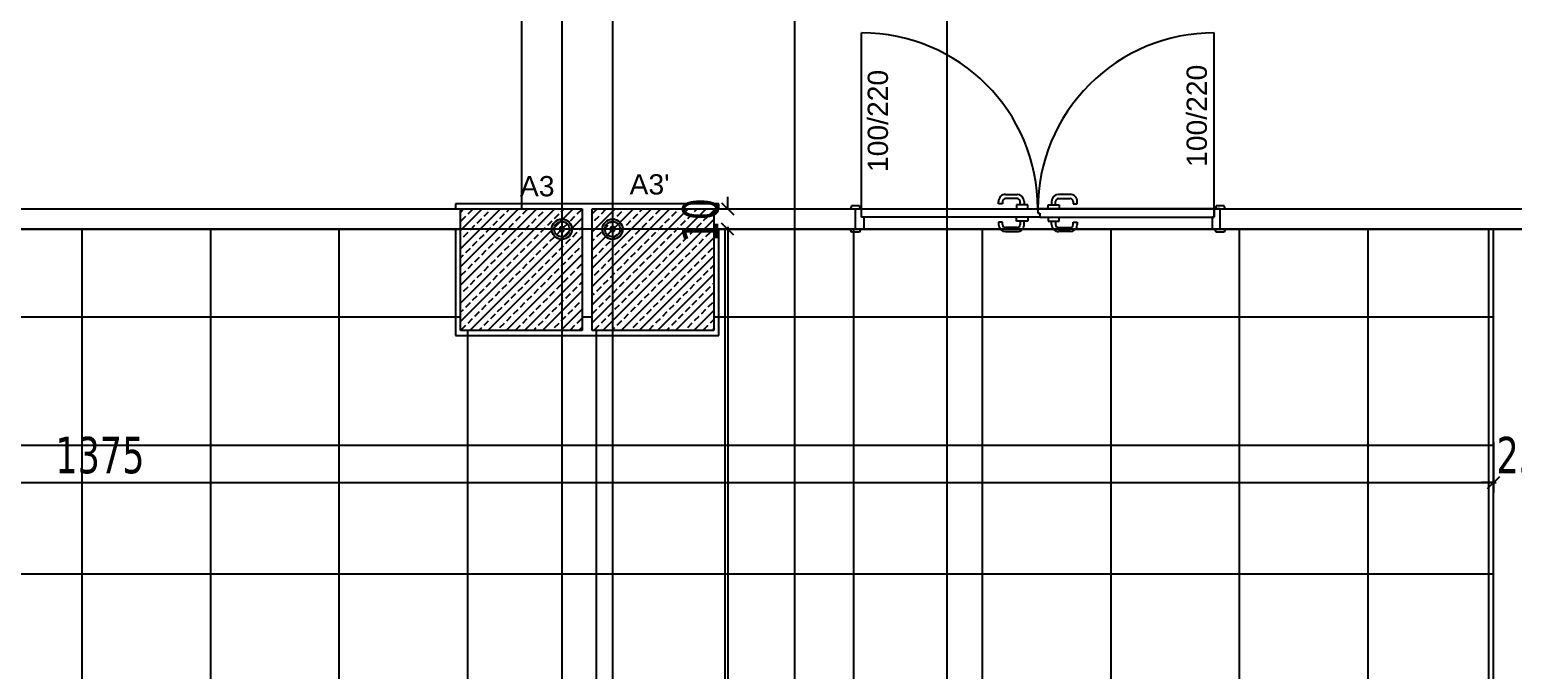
# Model space of a CAD drawing. Header units: millimetres. Extents: x 43168.9 to 43194.6, y -25545.1 to -25543.4.
# Drawn here: x 43171.6763 to 43171.8228, y -25543.8835 to -25543.8202 of the extents above; entities that cross this region are included whole.
import ezdxf
from ezdxf.enums import TextEntityAlignment as Align

# ---------------------------------------------------------------- set-up
doc = ezdxf.new("R2010")
doc.units = ezdxf.units.MM
doc.header["$LTSCALE"] = 200
doc.linetypes.add('DASHDOT', pattern=[1, 0.5, -0.25, 0, -0.25])
doc.linetypes.add('DASHDOT2', pattern=[0.5, 0.25, -0.125, 0, -0.125])
for name, color, linetype in [('aks_sgh', 5, 'DASHDOT2'), ('cam_sgh', 1, 'Continuous'), ('duv_sgh', 4, 'Continuous'), ('kesitcizgisi_sgh', 22, 'Continuous'), ('kolon-b.a_sgh', 6, 'Continuous'), ('olcuic_sgh', 183, 'Continuous'), ('poz_sgh', 12, 'Continuous'), ('siva_sgh', 145, 'Continuous'), ('tarama-betonarme_sgh', 223, 'Continuous'), ('tarama-zemin_sgh', 197, 'Continuous'), ('vaziyet-01_sgh', 33, 'Continuous')]:
    doc.layers.add(name, color=color, linetype=linetype)
doc.styles.add('1-200', font='arial.ttf', dxfattribs={"height": 60})
doc.styles.add('dim', font='VERDANA.TTF', dxfattribs={"width": 0.7})
doc.styles.add('text2', font='arial.ttf')

msp = doc.modelspace()

# ---------------------------------------------------------------- hatches: boundary and pattern name
h = msp.add_hatch(color=256)
edge = h.paths.add_edge_path()
edge.add_arc((43171.72887904171, -25543.83991939969), 0.001, 0, 360)
edge = h.paths.add_edge_path(flags=16)
edge.add_arc((43171.72887904171, -25543.83991939969), 0.00075, 0, 360)
h = msp.add_hatch(color=256)
edge = h.paths.add_edge_path()
edge.add_arc((43171.73387904171, -25543.83991939969), 0.001, 0, 360)
edge = h.paths.add_edge_path(flags=16)
edge.add_arc((43171.73387904171, -25543.83991939969), 0.00075, 0, 360)

# ---------------------------------------------------------------- linework, layer by layer
at = {"color": 0}
for p, q in [((43171.75847904459, -25543.83791940232), (43171.75847904459, -25543.82051940537)), ((43171.79327904188, -25543.83791939071), (43171.79327903739, -25543.82051939061)), ((43171.75747904152, -25543.8376194165), (43171.75737904163, -25543.83791941654)), ((43171.75827904154, -25543.83761941624), (43171.75747904152, -25543.8376194165)), ((43171.75837904163, -25543.83791941626), (43171.75827904154, -25543.83761941624)), ((43171.77198904217, -25543.83741939862), (43171.77198904224, -25543.83717939862)), ((43171.77238904218, -25543.83741939872), (43171.77198904217, -25543.83741939862)), ((43171.77238904223, -25543.83717939872), (43171.77238904218, -25543.83741939872)), ((43171.77268904242, -25543.8364793988), (43171.77382904242, -25543.83647939909)), ((43171.77382904231, -25543.8368793991), (43171.77268904231, -25543.8368793988)), ((43171.77487904215, -25543.83751939936), (43171.77377904215, -25543.83751939908)), ((43171.77377904215, -25543.83751939908), (43171.77377904204, -25543.83791939909)), ((43171.77412904215, -25543.83751939917), (43171.77412904223, -25543.83717939917)), ((43171.77452904224, -25543.83717939927), (43171.77452904215, -25543.83751939928)), ((43171.77487904204, -25543.83791939939), (43171.77487904215, -25543.83751939936)), ((43171.77687904153, -25543.83751939667), (43171.77797904153, -25543.83751939638)), ((43171.77687904163, -25543.83791939669), (43171.77687904153, -25543.83751939667)), ((43171.77722904144, -25543.83717939658), (43171.77722904153, -25543.83751939658)), ((43171.77762904153, -25543.83751939647), (43171.77762904144, -25543.83717939648)), ((43171.77906904126, -25543.8364793961), (43171.77792904126, -25543.8364793964)), ((43171.77792904137, -25543.8368793964), (43171.77906904137, -25543.83687939611)), ((43171.77797904153, -25543.83751939638), (43171.77797904163, -25543.83791939639)), ((43171.77936904144, -25543.83717939603), (43171.77936904151, -25543.83741939603)), ((43171.77936904151, -25543.83741939603), (43171.7797690415, -25543.83741939592)), ((43171.7797690415, -25543.83741939592), (43171.77976904144, -25543.83717939592)), ((43171.79347904177, -25543.83761939066), (43171.79337904188, -25543.8379193907)), ((43171.79427904179, -25543.8376193904), (43171.79347904177, -25543.83761939066)), ((43171.79437904188, -25543.83791939041), (43171.79427904179, -25543.8376193904)), ((43171.75737904163, -25543.83791941654), (43171.75837904163, -25543.83791941626)), ((43171.75787904411, -25543.83991941144), (43171.75787904163, -25543.8379194164)), ((43171.75787904163, -25543.8379194164), (43171.75847904272, -25543.83791941706)), ((43171.75847904184, -25543.83871941762), (43171.75847904272, -25543.83791941029)), ((43171.77607904144, -25543.83871939962), (43171.75847904184, -25543.83871941762)), ((43171.75847904272, -25543.83791941029), (43171.77587904171, -25543.83791939969)), ((43171.75867904184, -25543.8387194162), (43171.75867904411, -25543.83991941124)), ((43171.77238904171, -25543.83921939872), (43171.77198904171, -25543.83921939862)), ((43171.77198904171, -25543.83921939862), (43171.77198904165, -25543.83945939862)), ((43171.77238904165, -25543.83945939872), (43171.77238904171, -25543.83921939872)), ((43171.77377904174, -25543.83911939908), (43171.77377904184, -25543.83871939909)), ((43171.77487904174, -25543.83911939937), (43171.77377904174, -25543.83911939908)), ((43171.77412904174, -25543.83911939917), (43171.77412904165, -25543.83945939917)), ((43171.77452904165, -25543.83945939927), (43171.77452904174, -25543.83911939928)), ((43171.77487904184, -25543.83871939939), (43171.77487904174, -25543.83911939937)), ((43171.7932790418, -25543.83791939071), (43171.77587904171, -25543.83791939699)), ((43171.77587904171, -25543.83791939699), (43171.77587904187, -25543.83831939703)), ((43171.77587904171, -25543.83791939969), (43171.77587904187, -25543.83831939972)), ((43171.77587904187, -25543.83831939703), (43171.77607904188, -25543.83831939665)), ((43171.77587904187, -25543.83831939972), (43171.77607904188, -25543.83831939934)), ((43171.77607904188, -25543.83831939665), (43171.77607904144, -25543.83871939692)), ((43171.77607904188, -25543.83831939934), (43171.77607904144, -25543.83871939962)), ((43171.77607904144, -25543.83871939692), (43171.79327904209, -25543.83871939071)), ((43171.77687904184, -25543.83871939669), (43171.77687904194, -25543.83911939667)), ((43171.77687904194, -25543.83911939667), (43171.77797904194, -25543.83911939639)), ((43171.77722904203, -25543.83945939658), (43171.77722904195, -25543.83911939658)), ((43171.77762904194, -25543.83911939648), (43171.77762904203, -25543.83945939648)), ((43171.77797904194, -25543.83911939639), (43171.77797904184, -25543.83871939639)), ((43171.77936904203, -25543.83945939603), (43171.77936904197, -25543.83921939603)), ((43171.77936904197, -25543.83921939603), (43171.77976904197, -25543.83921939592)), ((43171.77976904197, -25543.83921939592), (43171.77976904203, -25543.83945939592)), ((43171.79327904209, -25543.83871939071), (43171.79307904209, -25543.83871939068)), ((43171.79307904209, -25543.83871939068), (43171.7930790424, -25543.83991938581)), ((43171.79387904188, -25543.83791939056), (43171.7932790418, -25543.83791939077)), ((43171.7932790418, -25543.83791939077), (43171.79327904209, -25543.83871939071)), ((43171.79327904209, -25543.83871939071), (43171.7932790418, -25543.83791939071)), ((43171.79337904188, -25543.8379193907), (43171.79437904188, -25543.83791939041)), ((43171.79387904188, -25543.83991938557), (43171.79387904188, -25543.83791939056)), ((43171.757479044, -25543.84021941136), (43171.75737904411, -25543.83991941132)), ((43171.75737904411, -25543.83991941132), (43171.75837904411, -25543.8399194116)), ((43171.75827904402, -25543.84021941162), (43171.757479044, -25543.84021941136)), ((43171.75867904411, -25543.83991941124), (43171.75787904411, -25543.83991941144)), ((43171.75837904411, -25543.8399194116), (43171.75827904402, -25543.84021941162)), ((43171.77268904147, -25543.8401593988), (43171.77382904147, -25543.8401593991)), ((43171.77382904157, -25543.8397593991), (43171.77268904157, -25543.8397593988)), ((43171.77792904211, -25543.8397593964), (43171.77906904211, -25543.83975939611)), ((43171.77906904221, -25543.84015939611), (43171.77792904221, -25543.8401593964)), ((43171.7930790424, -25543.83991938581), (43171.79387904188, -25543.83991938557)), ((43171.79347904177, -25543.84021938551), (43171.79337904188, -25543.83991938546)), ((43171.79337904188, -25543.83991938546), (43171.79437904188, -25543.83991938575)), ((43171.79427904179, -25543.84021938577), (43171.79347904177, -25543.84021938551)), ((43171.79437904188, -25543.83991938575), (43171.79427904179, -25543.84021938577))]:
    msp.add_line(p, q, dxfattribs=at)
at = {"color": 0, "linetype": 'ByBlock', "lineweight": -2}
for p, q in [((43171.74465423338, -25543.83730959468), (43171.74585423338, -25543.83850959468)), ((43171.74585423338, -25543.84051939969), (43171.74465423338, -25543.83931939969)), ((43171.74585423338, -25543.84051939969), (43171.74465423338, -25543.83931939969)), ((43171.7290790417, -25543.83971939969), (43171.72867904171, -25543.83971939969)), ((43171.72867904171, -25543.83971939969), (43171.72867904171, -25543.84011939969)), ((43171.72867904171, -25543.84011939969), (43171.7290790417, -25543.84011939969)), ((43171.72894975238, -25543.83984868901), (43171.72880833103, -25543.83999011037)), ((43171.72894975238, -25543.83999011037), (43171.72880833103, -25543.83984868901)), ((43171.7290790417, -25543.84011939969), (43171.7290790417, -25543.83971939969)), ((43171.73407904171, -25543.83971939969), (43171.7336790417, -25543.83971939969)), ((43171.7336790417, -25543.83971939969), (43171.7336790417, -25543.84011939969)), ((43171.7336790417, -25543.84011939969), (43171.73407904171, -25543.84011939969)), ((43171.73394975239, -25543.83984868901), (43171.73380833102, -25543.83999011037)), ((43171.73394975239, -25543.83999011037), (43171.73380833102, -25543.83984868901)), ((43171.73407904171, -25543.84011939969), (43171.73407904171, -25543.83971939969)), ((43171.82027959124, -25543.86554578948), (43171.82147959124, -25543.86434578948)), ((43171.82027959124, -25543.86554578948), (43171.82147959124, -25543.86434578948))]:
    msp.add_line(p, q, dxfattribs=at)
at = {"color": 0, "linetype": 'Continuous', "lineweight": -2}
for centre, radius in [((43171.72887904171, -25543.83991939969), 0.001), ((43171.72887904171, -25543.83991939969), 0.00075), ((43171.73387904171, -25543.83991939969), 0.001), ((43171.73387904171, -25543.83991939969), 0.00075)]:
    msp.add_circle(centre, radius, dxfattribs=at)
at = {"color": 0}
for centre, radius, start, end in [((43171.75847904459, -25543.83791940232), 0.01739999695274168, 5.836343220034488e-05, 90), ((43171.79327904188, -25543.83791939071), 0.01740000010329874, 90.00001459085833, 180.0000208440829), ((43171.77268904223, -25543.8371793988), 0.0007, 89.99998540914169, 179.9999854091419), ((43171.77268904223, -25543.8371793988), 0.0003, 89.99998540914169, 179.9999854091419), ((43171.77382904223, -25543.8371793991), 0.0007, 359.9999854091419, 89.99998540914169), ((43171.77382904223, -25543.8371793991), 0.0003, 359.9999854091419, 89.99998540914169), ((43171.77792904144, -25543.8371793964), 0.0007, 90.00001459085833, 180.0000145908581), ((43171.77792904144, -25543.8371793964), 0.0003, 90.00001459085833, 180.0000145908581), ((43171.77906904144, -25543.83717939611), 0.0007, 1.459085805009095e-05, 90.00001459085833), ((43171.77906904144, -25543.83717939611), 0.0003, 1.459085805009095e-05, 90.00001459085833), ((43171.77268904165, -25543.8394593988), 0.0007, 179.9999854091419, 269.9999854091417), ((43171.77268904165, -25543.8394593988), 0.0003, 179.9999854091419, 269.9999854091417), ((43171.77382904165, -25543.8394593991), 0.0007, 269.9999854091417, 359.9999854091419), ((43171.77382904165, -25543.8394593991), 0.0003, 269.9999854091417, 359.9999854091419), ((43171.77792904203, -25543.8394593964), 0.0007, 180.0000145908581, 270.0000145908583), ((43171.77792904203, -25543.8394593964), 0.0003, 180.0000145908581, 270.0000145908583), ((43171.77906904203, -25543.83945939611), 0.0003, 270.0000145908583, 1.459085805009095e-05), ((43171.77906904203, -25543.83945939611), 0.0007, 270.0000145908583, 1.459085805009095e-05)]:
    msp.add_arc(centre, radius, start, end, dxfattribs=at)
at = {"layer": 'aks_sgh'}
for p, q in [((43171.72887904171, -25543.74091939969), (43171.72887904171, -25544.60991939969)), ((43171.73387904171, -25543.74091939969), (43171.73387904171, -25544.60991939969)), ((43171.7668790417, -25543.74091939969), (43171.7668790417, -25544.60991939969)), ((43172.26687959124, -25543.83991939969), (43171.46487849217, -25543.83991939969))]:
    msp.add_line(p, q, dxfattribs=at)
at = {"layer": 'cam_sgh'}
for p, q in [((43171.55787904171, -25543.83791939969), (43171.71887904171, -25543.83791939969)), ((43171.74387904171, -25543.83791939969), (43171.98787904171, -25543.83791939969)), ((43171.55787904171, -25543.83991939969), (43171.71887904171, -25543.83991939969)), ((43171.74387904171, -25543.83991939969), (43171.98787904171, -25543.83991939969))]:
    msp.add_line(p, q, dxfattribs=at)
at = {"layer": 'duv_sgh'}
msp.add_line((43171.82087959124, -25544.46491939969), (43171.82087959124, -25543.83991939969), dxfattribs=at)
at = {"layer": 'kesitcizgisi_sgh', "linetype": 'DASHDOT'}
msp.add_line((43171.7518790417, -25544.61378828315), (43171.7518790417, -25543.80816399714), dxfattribs=at)
at = {"layer": 'kolon-b.a_sgh'}
for p, q in [((43171.71887904171, -25543.83791939969), (43171.7308790417, -25543.83791939969)), ((43171.71887904171, -25543.84991939969), (43171.71887904171, -25543.83791939969)), ((43171.7308790417, -25543.83791939969), (43171.7308790417, -25543.84991939969)), ((43171.7318790417, -25543.83791939969), (43171.74387904171, -25543.83791939969)), ((43171.7318790417, -25543.84991939969), (43171.7318790417, -25543.83791939969)), ((43171.74387904171, -25543.83791939969), (43171.74387904171, -25543.84991939969)), ((43171.7308790417, -25543.84991939969), (43171.71887904171, -25543.84991939969)), ((43171.74387904171, -25543.84991939969), (43171.7318790417, -25543.84991939969))]:
    msp.add_line(p, q, dxfattribs=at)
at = {"layer": 'olcuic_sgh'}
for p, q in [((43171.74525423338, -25543.83790959468), (43171.74525423338, -25543.83670959468)), ((43171.74525423338, -25543.83790959468), (43171.74625423337, -25543.83790959468)), ((43171.74525423338, -25543.83966939969), (43171.74525423338, -25544.09816939969)), ((43171.74525423338, -25543.83991939969), (43171.74625423337, -25543.83991939969)), ((43171.74525423338, -25543.83991939969), (43171.74625423337, -25543.83991939969)), ((43171.74525423338, -25543.83991939969), (43171.74525423338, -25543.84111939969)), ((43171.82087959124, -25543.86094578948), (43171.82087959124, -25543.86594578948)), ((43171.82087959124, -25543.86094578948), (43171.82087959124, -25543.86594578948)), ((43171.54562904171, -25543.86494578948), (43171.82112959124, -25543.86494578948)), ((43171.82087959124, -25543.86494578948), (43171.81967959124, -25543.86494578948))]:
    msp.add_line(p, q, dxfattribs=at)
at = {"layer": 'siva_sgh'}
for p, q in [((43171.74437904201, -25543.83741939969), (43171.7183790417, -25543.83741939969)), ((43171.7183790417, -25543.83741939969), (43171.7183790417, -25543.83791939969)), ((43171.74437959093, -25543.83790959468), (43171.74437904201, -25543.83741939969)), ((43171.7183790417, -25543.83991939969), (43171.7183790417, -25543.85041939969)), ((43171.7443790417, -25543.85041939969), (43171.7443790417, -25543.83991939969)), ((43171.82037959124, -25543.83991939969), (43171.82037959124, -25544.46491939969)), ((43171.7183790417, -25543.85041939969), (43171.7443790417, -25543.85041939969))]:
    msp.add_line(p, q, dxfattribs=at)
at = {"layer": 'tarama-betonarme_sgh'}
for p, q in [((43171.71887904171, -25543.83825308235), (43171.71921272437, -25543.83791939969)), ((43171.71887904171, -25543.84004913357), (43171.72100877559, -25543.83791939969)), ((43171.71887904171, -25543.8418451848), (43171.72280482682, -25543.83791939969)), ((43171.71887904171, -25543.84364123602), (43171.72460087803, -25543.83791939969)), ((43171.71887904171, -25543.84543728725), (43171.72639692926, -25543.83791939969)), ((43171.71887904171, -25543.84723333847), (43171.72819298049, -25543.83791939969)), ((43171.71887904171, -25543.84902938969), (43171.72998903171, -25543.83791939969)), ((43171.7189446226, -25543.83908552746), (43171.71939363541, -25543.83863651465)), ((43171.71961814181, -25543.83841200824), (43171.72006715462, -25543.83796299544)), ((43171.71978508293, -25543.84991939969), (43171.7308790417, -25543.83882544092)), ((43171.72051616742, -25543.83931003386), (43171.72096518023, -25543.83886102105)), ((43171.72118968663, -25543.83863651465), (43171.72163869943, -25543.83818750184)), ((43171.72186320584, -25543.83796299544), (43171.72190680159, -25543.83791939969)), ((43171.72208771225, -25543.83953454026), (43171.72253672505, -25543.83908552746)), ((43171.72276123145, -25543.83886102105), (43171.72321024426, -25543.83841200824)), ((43171.72343475066, -25543.83818750184), (43171.72370285281, -25543.83791939969)), ((43171.72365925706, -25543.83975904666), (43171.72410826987, -25543.83931003386)), ((43171.72433277627, -25543.83908552746), (43171.72478178907, -25543.83863651465)), ((43171.72500629548, -25543.83841200824), (43171.72545530829, -25543.83796299544)), ((43171.72590432109, -25543.83931003386), (43171.7263533339, -25543.83886102105)), ((43171.7265778403, -25543.83863651465), (43171.72702685311, -25543.83818750184)), ((43171.72725135951, -25543.83796299544), (43171.72729495526, -25543.83791939969)), ((43171.72747586591, -25543.83953454026), (43171.72792487872, -25543.83908552746)), ((43171.72814938513, -25543.83886102105), (43171.72859839793, -25543.83841200824)), ((43171.72882290433, -25543.83818750184), (43171.72909100648, -25543.83791939969)), ((43171.72904741074, -25543.83975904666), (43171.72949642354, -25543.83931003386)), ((43171.72972092994, -25543.83908552746), (43171.73016994275, -25543.83863651465)), ((43171.73039444915, -25543.83841200824), (43171.73084346196, -25543.83796299544)), ((43171.7318790417, -25543.83839604165), (43171.73235568367, -25543.83791939969)), ((43171.7318790417, -25543.84019209288), (43171.7341517349, -25543.83791939969)), ((43171.7318790417, -25543.8419881441), (43171.73594778612, -25543.83791939969)), ((43171.7318790417, -25543.84378419533), (43171.73774383734, -25543.83791939969)), ((43171.7318790417, -25543.84558024655), (43171.73953988857, -25543.83791939969)), ((43171.7318790417, -25543.84737629778), (43171.74133593979, -25543.83791939969)), ((43171.7318790417, -25543.849172349), (43171.74313199102, -25543.83791939969)), ((43171.73210057239, -25543.83907253697), (43171.7325495852, -25543.83862352416)), ((43171.7327740916, -25543.83839901776), (43171.73322310441, -25543.83795000496)), ((43171.73292804224, -25543.84991939969), (43171.74387904171, -25543.83896840022)), ((43171.73367211721, -25543.83929704337), (43171.73412113002, -25543.83884803057)), ((43171.73434563642, -25543.83862352416), (43171.73479464922, -25543.83817451136)), ((43171.73501915563, -25543.83795000496), (43171.73504976089, -25543.83791939969)), ((43171.73524366203, -25543.83952154978), (43171.73569267484, -25543.83907253697)), ((43171.73591718124, -25543.83884803057), (43171.73636619405, -25543.83839901776)), ((43171.73659070045, -25543.83817451136), (43171.73684581212, -25543.83791939969)), ((43171.73681520685, -25543.83974605618), (43171.73726421966, -25543.83929704337)), ((43171.73748872606, -25543.83907253697), (43171.73793773886, -25543.83862352416)), ((43171.73816224527, -25543.83839901776), (43171.73861125808, -25543.83795000496)), ((43171.73906027088, -25543.83929704337), (43171.73950928369, -25543.83884803057)), ((43171.73973379009, -25543.83862352416), (43171.7401828029, -25543.83817451136)), ((43171.7404073093, -25543.83795000496), (43171.74043791457, -25543.83791939969)), ((43171.7406318157, -25543.83952154978), (43171.74108082851, -25543.83907253697)), ((43171.74130533492, -25543.83884803057), (43171.74175434772, -25543.83839901776)), ((43171.74197885412, -25543.83817451136), (43171.74223396579, -25543.83791939969)), ((43171.74220336053, -25543.83974605618), (43171.74265237333, -25543.83929704337)), ((43171.74287687973, -25543.83907253697), (43171.74332589254, -25543.83862352416)), ((43171.74355039894, -25543.83839901776), (43171.74387904171, -25543.838070375)), ((43171.719169129, -25543.84065707228), (43171.71961814181, -25543.84020805947)), ((43171.71984264821, -25543.83998355307), (43171.72029166102, -25543.83953454026)), ((43171.72074067382, -25543.84088157868), (43171.72118968663, -25543.84043256587)), ((43171.72141419303, -25543.84020805947), (43171.72186320584, -25543.83975904666)), ((43171.72158113416, -25543.84991939969), (43171.7308790417, -25543.84062149215)), ((43171.72231221865, -25543.84110608508), (43171.72276123145, -25543.84065707228)), ((43171.72298573786, -25543.84043256587), (43171.72343475066, -25543.83998355307)), ((43171.72455728267, -25543.84065707228), (43171.72500629548, -25543.84020805947)), ((43171.72523080189, -25543.83998355307), (43171.72567981469, -25543.83953454026)), ((43171.7261288275, -25543.84088157868), (43171.7265778403, -25543.84043256587)), ((43171.7268023467, -25543.84020805947), (43171.72725135951, -25543.83975904666)), ((43171.72770037232, -25543.84110608508), (43171.72814938513, -25543.84065707228)), ((43171.72837389153, -25543.84043256587), (43171.72882290433, -25543.83998355307)), ((43171.72994543635, -25543.84065707228), (43171.73039444915, -25543.84020805947)), ((43171.73061895556, -25543.83998355307), (43171.7308790417, -25543.83972346692)), ((43171.73232507879, -25543.84064408179), (43171.7327740916, -25543.84019506899)), ((43171.732998598, -25543.83997056258), (43171.73344761081, -25543.83952154978)), ((43171.73389662361, -25543.8408685882), (43171.73434563642, -25543.84041957539)), ((43171.73457014282, -25543.84019506899), (43171.73501915563, -25543.83974605618)), ((43171.73472409346, -25543.84991939969), (43171.74387904171, -25543.84076445145)), ((43171.73546816844, -25543.8410930946), (43171.73591718124, -25543.84064408179)), ((43171.73614168764, -25543.84041957539), (43171.73659070045, -25543.83997056258)), ((43171.73771323246, -25543.84064408179), (43171.73816224527, -25543.84019506899)), ((43171.73838675168, -25543.83997056258), (43171.73883576448, -25543.83952154978)), ((43171.73928477729, -25543.8408685882), (43171.73973379009, -25543.84041957539)), ((43171.73995829649, -25543.84019506899), (43171.7404073093, -25543.83974605618)), ((43171.7408563221, -25543.8410930946), (43171.74130533492, -25543.84064408179)), ((43171.74152984132, -25543.84041957539), (43171.74197885412, -25543.83997056258)), ((43171.74310138614, -25543.84064408179), (43171.74355039894, -25543.84019506899)), ((43171.74377490534, -25543.83997056258), (43171.74387904171, -25543.83986642622)), ((43171.71887904171, -25543.84094715957), (43171.7189446226, -25543.84088157868)), ((43171.71939363541, -25543.8422286171), (43171.71984264821, -25543.84177960429)), ((43171.72006715462, -25543.84155509789), (43171.72051616742, -25543.84110608508)), ((43171.72096518023, -25543.8424531235), (43171.72141419303, -25543.84200411069)), ((43171.72163869943, -25543.84177960429), (43171.72208771225, -25543.84133059148)), ((43171.72253672505, -25543.8426776299), (43171.72298573786, -25543.8422286171)), ((43171.72321024426, -25543.84200411069), (43171.72365925706, -25543.84155509789)), ((43171.72388376346, -25543.84133059148), (43171.72433277627, -25543.84088157868)), ((43171.72478178907, -25543.8422286171), (43171.72523080189, -25543.84177960429)), ((43171.72545530829, -25543.84155509789), (43171.72590432109, -25543.84110608508)), ((43171.7263533339, -25543.8424531235), (43171.7268023467, -25543.84200411069)), ((43171.72702685311, -25543.84177960429), (43171.72747586591, -25543.84133059148)), ((43171.72792487872, -25543.8426776299), (43171.72837389153, -25543.8422286171)), ((43171.72859839793, -25543.84200411069), (43171.72904741074, -25543.84155509789)), ((43171.72927191714, -25543.84133059148), (43171.72972092994, -25543.84088157868)), ((43171.73016994275, -25543.8422286171), (43171.73061895556, -25543.84177960429)), ((43171.73084346196, -25543.84155509789), (43171.7308790417, -25543.84151951814)), ((43171.7318790417, -25543.84109011888), (43171.73210057239, -25543.8408685882)), ((43171.7325495852, -25543.84221562661), (43171.732998598, -25543.84176661381)), ((43171.73322310441, -25543.84154210741), (43171.73367211721, -25543.8410930946)), ((43171.73412113002, -25543.84244013302), (43171.73457014282, -25543.84199112021)), ((43171.73479464922, -25543.84176661381), (43171.73524366203, -25543.841317601)), ((43171.73569267484, -25543.84266463942), (43171.73614168764, -25543.84221562661)), ((43171.73636619405, -25543.84199112021), (43171.73681520685, -25543.84154210741)), ((43171.73703971325, -25543.841317601), (43171.73748872606, -25543.8408685882)), ((43171.73793773886, -25543.84221562661), (43171.73838675168, -25543.84176661381)), ((43171.73861125808, -25543.84154210741), (43171.73906027088, -25543.8410930946)), ((43171.73950928369, -25543.84244013302), (43171.73995829649, -25543.84199112021)), ((43171.7401828029, -25543.84176661381), (43171.7406318157, -25543.841317601)), ((43171.74108082851, -25543.84266463942), (43171.74152984132, -25543.84221562661)), ((43171.74175434772, -25543.84199112021), (43171.74220336053, -25543.84154210741)), ((43171.74242786693, -25543.841317601), (43171.74287687973, -25543.8408685882)), ((43171.74332589254, -25543.84221562661), (43171.74377490534, -25543.84176661381)), ((43171.71887904171, -25543.8427432108), (43171.719169129, -25543.8424531235)), ((43171.71961814181, -25543.84380016192), (43171.72006715462, -25543.84335114911)), ((43171.72029166102, -25543.84312664271), (43171.72074067382, -25543.8426776299)), ((43171.72118968663, -25543.84402466832), (43171.72163869943, -25543.84357565552)), ((43171.72186320584, -25543.84335114911), (43171.72231221865, -25543.8429021363)), ((43171.72337718539, -25543.84991939969), (43171.7308790417, -25543.84241754337)), ((43171.72343475066, -25543.84357565552), (43171.72388376346, -25543.84312664271)), ((43171.72410826987, -25543.8429021363), (43171.72455728267, -25543.8424531235)), ((43171.72500629548, -25543.84380016192), (43171.72545530829, -25543.84335114911)), ((43171.72567981469, -25543.84312664271), (43171.7261288275, -25543.8426776299)), ((43171.7265778403, -25543.84402466832), (43171.72702685311, -25543.84357565552)), ((43171.72725135951, -25543.84335114911), (43171.72770037232, -25543.8429021363)), ((43171.72882290433, -25543.84357565552), (43171.72927191714, -25543.84312664271)), ((43171.72949642354, -25543.8429021363), (43171.72994543635, -25543.8424531235)), ((43171.73039444915, -25543.84380016192), (43171.73084346196, -25543.84335114911)), ((43171.7318790417, -25543.8428861701), (43171.73232507879, -25543.84244013302)), ((43171.7327740916, -25543.84378717143), (43171.73322310441, -25543.84333815863)), ((43171.73344761081, -25543.84311365223), (43171.73389662361, -25543.84266463942)), ((43171.73434563642, -25543.84401167784), (43171.73479464922, -25543.84356266503)), ((43171.73501915563, -25543.84333815863), (43171.73546816844, -25543.84288914582)), ((43171.73652014469, -25543.84991939969), (43171.74387904171, -25543.84256050267)), ((43171.73659070045, -25543.84356266503), (43171.73703971325, -25543.84311365223)), ((43171.73726421966, -25543.84288914582), (43171.73771323246, -25543.84244013302)), ((43171.73816224527, -25543.84378717143), (43171.73861125808, -25543.84333815863)), ((43171.73883576448, -25543.84311365223), (43171.73928477729, -25543.84266463942)), ((43171.73973379009, -25543.84401167784), (43171.7401828029, -25543.84356266503)), ((43171.7404073093, -25543.84333815863), (43171.7408563221, -25543.84288914582)), ((43171.74197885412, -25543.84356266503), (43171.74242786693, -25543.84311365223)), ((43171.74265237333, -25543.84288914582), (43171.74310138614, -25543.84244013302)), ((43171.74355039894, -25543.84378717143), (43171.74387904171, -25543.84345852867)), ((43171.7189446226, -25543.84447368113), (43171.71939363541, -25543.84402466832)), ((43171.71984264821, -25543.84537170674), (43171.72029166102, -25543.84492269393)), ((43171.72051616742, -25543.84469818753), (43171.72096518023, -25543.84424917472)), ((43171.72141419303, -25543.84559621314), (43171.72186320584, -25543.84514720034)), ((43171.72208771225, -25543.84492269393), (43171.72253672505, -25543.84447368113)), ((43171.72276123145, -25543.84424917472), (43171.72321024426, -25543.84380016192)), ((43171.72365925706, -25543.84514720034), (43171.72410826987, -25543.84469818753)), ((43171.72433277627, -25543.84447368113), (43171.72478178907, -25543.84402466832)), ((43171.72517323661, -25543.84991939969), (43171.7308790417, -25543.84421359459)), ((43171.72523080189, -25543.84537170674), (43171.72567981469, -25543.84492269393)), ((43171.72590432109, -25543.84469818753), (43171.7263533339, -25543.84424917472)), ((43171.7268023467, -25543.84559621314), (43171.72725135951, -25543.84514720034)), ((43171.72747586591, -25543.84492269393), (43171.72792487872, -25543.84447368113)), ((43171.72814938513, -25543.84424917472), (43171.72859839793, -25543.84380016192)), ((43171.72904741074, -25543.84514720034), (43171.72949642354, -25543.84469818753)), ((43171.72972092994, -25543.84447368113), (43171.73016994275, -25543.84402466832)), ((43171.73061895556, -25543.84537170674), (43171.7308790417, -25543.84511162059)), ((43171.73210057239, -25543.84446069065), (43171.7325495852, -25543.84401167784)), ((43171.732998598, -25543.84535871625), (43171.73344761081, -25543.84490970345)), ((43171.73367211721, -25543.84468519705), (43171.73412113002, -25543.84423618424)), ((43171.73457014282, -25543.84558322266), (43171.73501915563, -25543.84513420985)), ((43171.73524366203, -25543.84490970345), (43171.73569267484, -25543.84446069065)), ((43171.73591718124, -25543.84423618424), (43171.73636619405, -25543.84378717143)), ((43171.73681520685, -25543.84513420985), (43171.73726421966, -25543.84468519705)), ((43171.73748872606, -25543.84446069065), (43171.73793773886, -25543.84401167784)), ((43171.73831619592, -25543.84991939969), (43171.74387904171, -25543.8443565539)), ((43171.73838675168, -25543.84535871625), (43171.73883576448, -25543.84490970345)), ((43171.73906027088, -25543.84468519705), (43171.73950928369, -25543.84423618424)), ((43171.73995829649, -25543.84558322266), (43171.7404073093, -25543.84513420985)), ((43171.7406318157, -25543.84490970345), (43171.74108082851, -25543.84446069065)), ((43171.74130533492, -25543.84423618424), (43171.74175434772, -25543.84378717143)), ((43171.74220336053, -25543.84513420985), (43171.74265237333, -25543.84468519705)), ((43171.74287687973, -25543.84446069065), (43171.74332589254, -25543.84401167784)), ((43171.71887904171, -25543.84633531325), (43171.7189446226, -25543.84626973235)), ((43171.719169129, -25543.84604522595), (43171.71961814181, -25543.84559621314)), ((43171.72006715462, -25543.84694325156), (43171.72051616742, -25543.84649423875)), ((43171.72074067382, -25543.84626973235), (43171.72118968663, -25543.84582071954)), ((43171.72231221865, -25543.84649423875), (43171.72276123145, -25543.84604522595)), ((43171.72298573786, -25543.84582071954), (43171.72343475066, -25543.84537170674)), ((43171.72388376346, -25543.84671874516), (43171.72433277627, -25543.84626973235)), ((43171.72455728267, -25543.84604522595), (43171.72500629548, -25543.84559621314)), ((43171.72545530829, -25543.84694325156), (43171.72590432109, -25543.84649423875)), ((43171.7261288275, -25543.84626973235), (43171.7265778403, -25543.84582071954)), ((43171.72696928783, -25543.84991939969), (43171.7308790417, -25543.84600964581)), ((43171.72770037232, -25543.84649423875), (43171.72814938513, -25543.84604522595)), ((43171.72837389153, -25543.84582071954), (43171.72882290433, -25543.84537170674)), ((43171.72927191714, -25543.84671874516), (43171.72972092994, -25543.84626973235)), ((43171.72994543635, -25543.84604522595), (43171.73039444915, -25543.84559621314)), ((43171.7318790417, -25543.84647827255), (43171.73210057239, -25543.84625674187)), ((43171.73232507879, -25543.84603223547), (43171.7327740916, -25543.84558322266)), ((43171.73322310441, -25543.84693026108), (43171.73367211721, -25543.84648124827)), ((43171.73389662361, -25543.84625674187), (43171.73434563642, -25543.84580772906)), ((43171.73546816844, -25543.84648124827), (43171.73591718124, -25543.84603223547)), ((43171.73614168764, -25543.84580772906), (43171.73659070045, -25543.84535871625)), ((43171.73703971325, -25543.84670575467), (43171.73748872606, -25543.84625674187)), ((43171.73771323246, -25543.84603223547), (43171.73816224527, -25543.84558322266)), ((43171.73861125808, -25543.84693026108), (43171.73906027088, -25543.84648124827)), ((43171.73928477729, -25543.84625674187), (43171.73973379009, -25543.84580772906)), ((43171.74011224713, -25543.84991939969), (43171.74387904171, -25543.84615260512)), ((43171.7408563221, -25543.84648124827), (43171.74130533492, -25543.84603223547)), ((43171.74152984132, -25543.84580772906), (43171.74197885412, -25543.84535871625)), ((43171.74242786693, -25543.84670575467), (43171.74287687973, -25543.84625674187)), ((43171.74310138614, -25543.84603223547), (43171.74355039894, -25543.84558322266)), ((43171.74377490534, -25543.84535871625), (43171.74387904171, -25543.8452545799)), ((43171.71887904171, -25543.84813136447), (43171.719169129, -25543.84784127717)), ((43171.71939363541, -25543.84761677077), (43171.71984264821, -25543.84716775796)), ((43171.72029166102, -25543.84851479638), (43171.72074067382, -25543.84806578358)), ((43171.72096518023, -25543.84784127717), (43171.72141419303, -25543.84739226437)), ((43171.72163869943, -25543.84716775796), (43171.72208771225, -25543.84671874516)), ((43171.72253672505, -25543.84806578358), (43171.72298573786, -25543.84761677077)), ((43171.72321024426, -25543.84739226437), (43171.72365925706, -25543.84694325156)), ((43171.72410826987, -25543.84829028998), (43171.72455728267, -25543.84784127717)), ((43171.72478178907, -25543.84761677077), (43171.72523080189, -25543.84716775796)), ((43171.72567981469, -25543.84851479638), (43171.7261288275, -25543.84806578358)), ((43171.7263533339, -25543.84784127717), (43171.7268023467, -25543.84739226437)), ((43171.72702685311, -25543.84716775796), (43171.72747586591, -25543.84671874516)), ((43171.72792487872, -25543.84806578358), (43171.72837389153, -25543.84761677077)), ((43171.72859839793, -25543.84739226437), (43171.72904741074, -25543.84694325156)), ((43171.72876533906, -25543.84991939969), (43171.7308790417, -25543.84780569704)), ((43171.72949642354, -25543.84829028998), (43171.72994543635, -25543.84784127717)), ((43171.73016994275, -25543.84761677077), (43171.73061895556, -25543.84716775796)), ((43171.73084346196, -25543.84694325156), (43171.7308790417, -25543.84690767182)), ((43171.7318790417, -25543.84827432378), (43171.73232507879, -25543.84782828669)), ((43171.7325495852, -25543.84760378029), (43171.732998598, -25543.84715476748)), ((43171.73344761081, -25543.8485018059), (43171.73389662361, -25543.84805279309)), ((43171.73412113002, -25543.84782828669), (43171.73457014282, -25543.84737927388)), ((43171.73479464922, -25543.84715476748), (43171.73524366203, -25543.84670575467)), ((43171.73569267484, -25543.84805279309), (43171.73614168764, -25543.84760378029)), ((43171.73636619405, -25543.84737927388), (43171.73681520685, -25543.84693026108)), ((43171.73726421966, -25543.84827729949), (43171.73771323246, -25543.84782828669)), ((43171.73793773886, -25543.84760378029), (43171.73838675168, -25543.84715476748)), ((43171.73883576448, -25543.8485018059), (43171.73928477729, -25543.84805279309)), ((43171.73950928369, -25543.84782828669), (43171.73995829649, -25543.84737927388)), ((43171.7401828029, -25543.84715476748), (43171.7406318157, -25543.84670575467)), ((43171.74108082851, -25543.84805279309), (43171.74152984132, -25543.84760378029)), ((43171.74175434772, -25543.84737927388), (43171.74220336053, -25543.84693026108)), ((43171.74190829836, -25543.84991939969), (43171.74387904171, -25543.84794865634)), ((43171.74265237333, -25543.84827729949), (43171.74310138614, -25543.84782828669)), ((43171.74332589254, -25543.84760378029), (43171.74377490534, -25543.84715476748)), ((43171.7189446226, -25543.8498618348), (43171.71939363541, -25543.84941282199)), ((43171.71961814181, -25543.84918831559), (43171.72006715462, -25543.84873930279)), ((43171.72118968663, -25543.84941282199), (43171.72163869943, -25543.84896380919)), ((43171.72186320584, -25543.84873930279), (43171.72231221865, -25543.84829028998)), ((43171.72276123145, -25543.8496373284), (43171.72321024426, -25543.84918831559)), ((43171.72343475066, -25543.84896380919), (43171.72388376346, -25543.84851479638)), ((43171.72433277627, -25543.8498618348), (43171.72478178907, -25543.84941282199)), ((43171.72500629548, -25543.84918831559), (43171.72545530829, -25543.84873930279)), ((43171.7265778403, -25543.84941282199), (43171.72702685311, -25543.84896380919)), ((43171.72725135951, -25543.84873930279), (43171.72770037232, -25543.84829028998)), ((43171.72814938513, -25543.8496373284), (43171.72859839793, -25543.84918831559)), ((43171.72882290433, -25543.84896380919), (43171.72927191714, -25543.84851479638)), ((43171.72972092994, -25543.8498618348), (43171.73016994275, -25543.84941282199)), ((43171.73039444915, -25543.84918831559), (43171.73084346196, -25543.84873930279)), ((43171.73210057239, -25543.84984884431), (43171.7325495852, -25543.84939983151)), ((43171.7327740916, -25543.84917532511), (43171.73322310441, -25543.8487263123)), ((43171.73434563642, -25543.84939983151), (43171.73479464922, -25543.8489508187)), ((43171.73501915563, -25543.8487263123), (43171.73546816844, -25543.84827729949)), ((43171.73591718124, -25543.84962433791), (43171.73636619405, -25543.84917532511)), ((43171.73659070045, -25543.8489508187), (43171.73703971325, -25543.8485018059)), ((43171.73748872606, -25543.84984884431), (43171.73793773886, -25543.84939983151)), ((43171.73816224527, -25543.84917532511), (43171.73861125808, -25543.8487263123)), ((43171.73973379009, -25543.84939983151), (43171.7401828029, -25543.8489508187)), ((43171.7404073093, -25543.8487263123), (43171.7408563221, -25543.84827729949)), ((43171.74130533492, -25543.84962433791), (43171.74175434772, -25543.84917532511)), ((43171.74197885412, -25543.8489508187), (43171.74242786693, -25543.8485018059)), ((43171.74287687973, -25543.84984884431), (43171.74332589254, -25543.84939983151)), ((43171.74355039894, -25543.84917532511), (43171.74387904171, -25543.84884668235)), ((43171.72068310894, -25543.84991939969), (43171.72096518023, -25543.8496373284)), ((43171.72247916016, -25543.84991939969), (43171.72253672505, -25543.8498618348)), ((43171.72607126261, -25543.84991939969), (43171.7263533339, -25543.8496373284)), ((43171.72786731384, -25543.84991939969), (43171.72792487872, -25543.8498618348)), ((43171.73056139028, -25543.84991939969), (43171.7308790417, -25543.84960174826)), ((43171.73382606824, -25543.84991939969), (43171.73412113002, -25543.84962433791)), ((43171.73562211946, -25543.84991939969), (43171.73569267484, -25543.84984884431)), ((43171.73921422191, -25543.84991939969), (43171.73950928369, -25543.84962433791)), ((43171.74101027314, -25543.84991939969), (43171.74108082851, -25543.84984884431)), ((43171.74370434959, -25543.84991939969), (43171.74387904171, -25543.84974470757))]:
    msp.add_line(p, q, dxfattribs=at)
at = {"layer": 'tarama-zemin_sgh'}
for p, q in [((43171.68149999902, -25544.46491939969), (43171.68149999902, -25543.83991939969)), ((43171.69419999902, -25544.46491939969), (43171.69419999902, -25543.83991939969)), ((43171.70689999903, -25544.46491939969), (43171.70689999903, -25543.83991939969)), ((43171.74499999903, -25544.09791939969), (43171.74499999903, -25543.83991939969)), ((43171.75769999903, -25544.09791939969), (43171.75769999903, -25543.83991939969)), ((43171.77039999903, -25544.09406485511), (43171.77039999903, -25543.83991939969)), ((43171.78309999903, -25544.16707951604), (43171.78309999903, -25543.83991939969)), ((43171.79579999902, -25544.46491939969), (43171.79579999902, -25543.83991939969)), ((43171.80849999902, -25544.46491939969), (43171.80849999902, -25543.83991939969)), ((43171.71887904171, -25543.84860000002), (43171.55787904171, -25543.84860000002)), ((43171.7318790417, -25543.84860000002), (43171.7308790417, -25543.84860000002)), ((43171.82087959124, -25543.84860000002), (43171.74387904171, -25543.84860000002)), ((43171.71959999903, -25544.46491939969), (43171.71959999903, -25543.84991939969)), ((43171.73229999903, -25544.09791939969), (43171.73229999903, -25543.84991939969)), ((43171.82087959124, -25543.86130000002), (43171.5458790417, -25543.86130000002)), ((43171.82087959124, -25543.87400000002), (43171.5458790417, -25543.87400000002))]:
    msp.add_line(p, q, dxfattribs=at)
at = {"layer": 'vaziyet-01_sgh'}
for p, q in [((43171.72887904171, -25543.72614180735), (43171.72887904171, -25543.83791939969)), ((43171.72487904171, -25543.72991110386), (43171.72487904171, -25543.83791939969))]:
    msp.add_line(p, q, dxfattribs=at)

# ---------------------------------------------------------------- texts
at = {"layer": 'aks_sgh', "style": '1-200'}
for s, p in [('A3', (43171.72473504936, -25543.8366688083)), ("A3'", (43171.73556273312, -25543.83648709356))]:
    msp.add_text(s, height=0.002, rotation=5.211020732175437e-06, dxfattribs=at).set_placement(p)
at = {"layer": 'olcuic_sgh', "color": 2, "style": 'dim', "width": 0.7}
msp.add_text('10', height=0.0036, rotation=90, dxfattribs=at).set_placement((43171.7443430178, -25543.84123902371))
for s, p in [('1375', (43171.67885973286, -25543.86403336503)), ('25', (43171.82116253281, -25543.86403336503))]:
    msp.add_text(s, height=0.0036, dxfattribs=at).set_placement(p)
at = {"layer": 'poz_sgh', "style": 'text2'}
for p in [(43171.76107675574, -25543.82922228022), (43171.79256672534, -25543.82871488564)]:
    msp.add_text('100/220', height=0.002, rotation=90, dxfattribs=at).set_placement(p, align=Align.CENTER)

doc.saveas('drawing.dxf')
